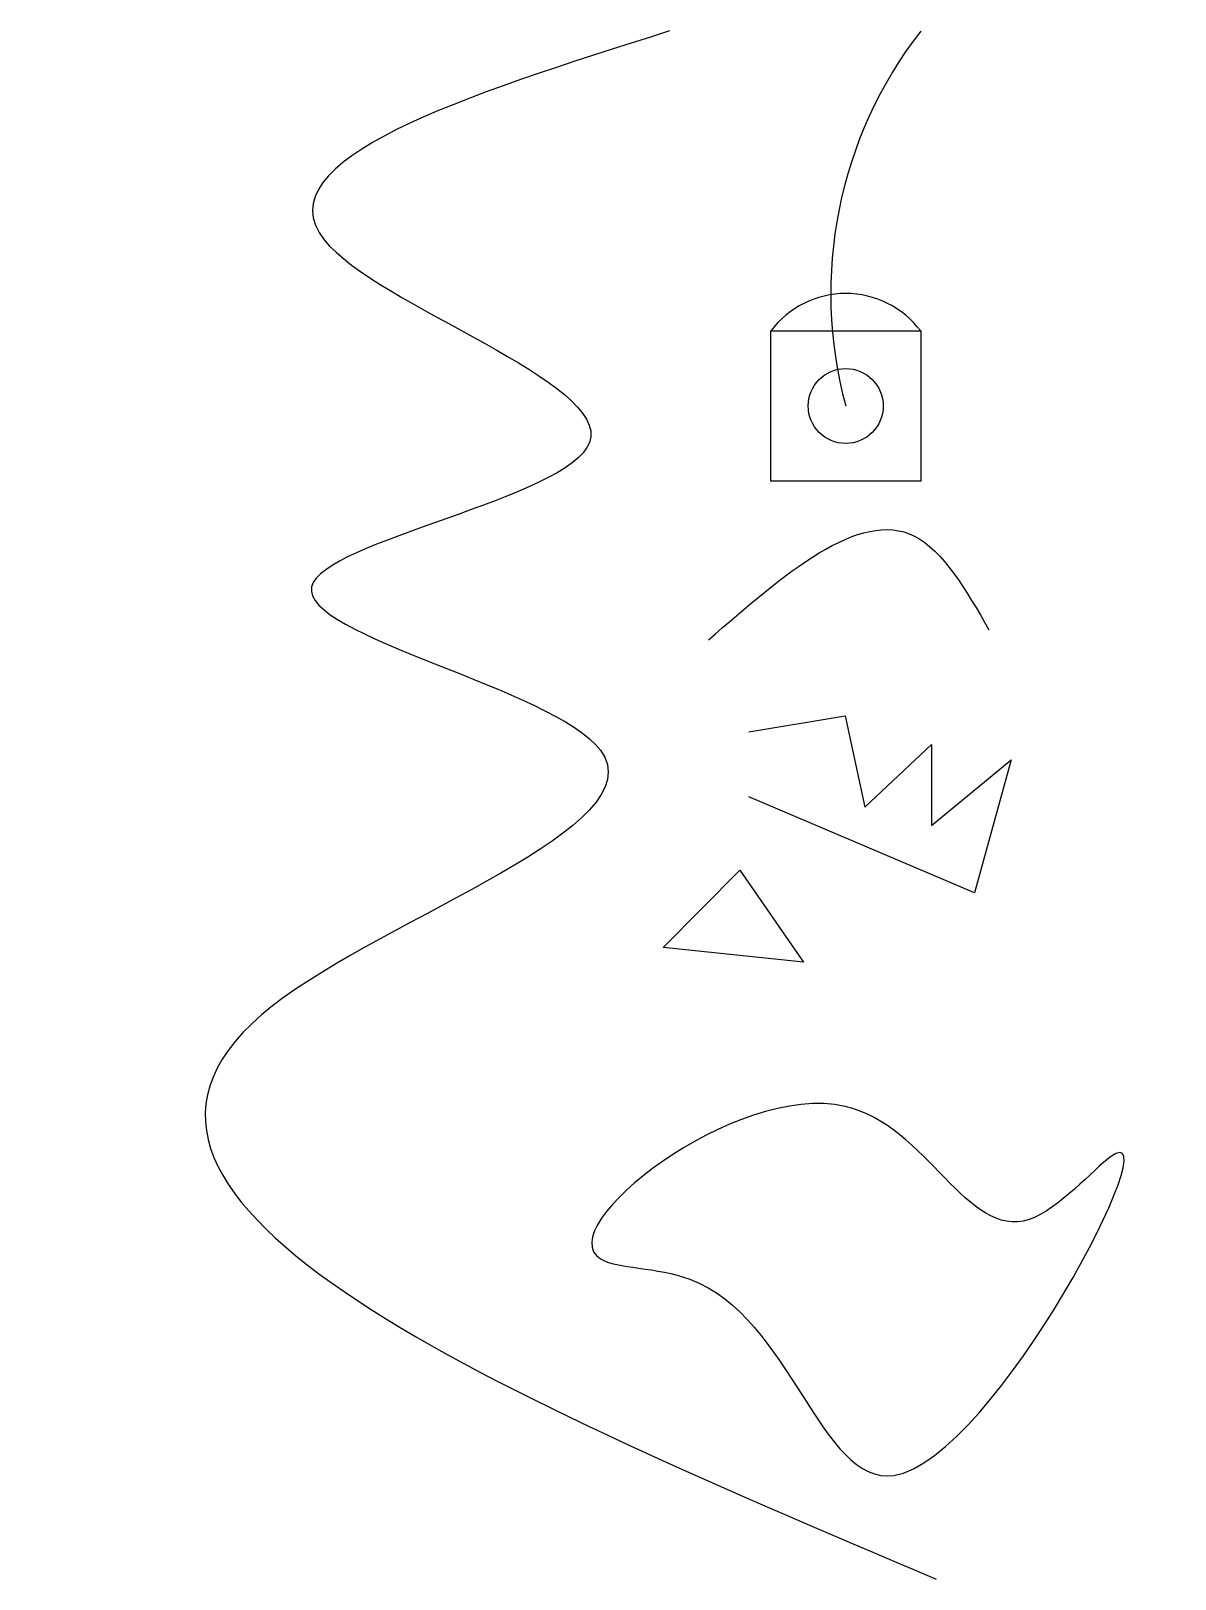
# Model space of a CAD drawing. Extents: x -4.9 to 2.7, y -7.3 to 3.
import ezdxf

# ---------------------------------------------------------------- set-up
doc = ezdxf.new("R2010")
doc.units = 0
doc.header["$MEASUREMENT"] = 0
doc.layers.get('0').update_dxf_attribs({"linetype": 'CONTINUOUS'})

msp = doc.modelspace()

# ---------------------------------------------------------------- linework, layer by layer
for p, q in [((-0.147, -1.673), (0.496, -1.566)), ((0.496, -1.566), (0.627, -2.175)), ((0.627, -2.175), (1.071, -1.756)), ((1.071, -1.756), (1.071, -2.296)), ((1.071, -2.296), (1.602, -1.858)), ((1.602, -1.858), (1.358, -2.745)), ((1.358, -2.745), (-0.147, -2.106)), ((-0.717, -3.11), (-0.206, -2.594)), ((-0.206, -2.594), (0.218, -3.207)), ((0.218, -3.207), (-0.717, -3.11))]:
    msp.add_line(p, q)
msp.add_lwpolyline([(0, 0), (0, 1), (1, 1), (1, 0)], close=True)
msp.add_circle((0.5, 0.5), 0.25)
for centre, radius, start, end in [((3.25, 1.25), 2.85, 142.125, 195.2551), ((0.5, 0.625), 0.625, 36.8699, 143.1301)]:
    msp.add_arc(centre, radius, start, end)
for points, knots in [([(-0.675, 3), (-2.036, 2.57), (-4.524, 1.784), (0.408, 0.18), (-4.735, -0.695), (0.686, -1.831), (-6.364, -4.155), (-1.914, -6.041), (1.104, -7.32)], [0, 0, 0, 0, 2.690474, 4.915541, 7.003238, 9.215221, 11.989099, 17.836309, 17.836309, 17.836309, 17.836309]), ([(-0.415, -1.059), (0.088, -0.621), (0.853, 0.045), (1.302, -0.727), (1.455, -0.991)], [0, 0, 0, 0, 1.538051, 2.335347, 2.335347, 2.335347, 2.335347]), ([(-1.135, -5.185), (-1.477, -4.976), (0.693, -3.272), (1.434, -5.425), (3.019, -3.573), (0.6, -8.242), (0.072, -5.204), (-1.027, -5.251), (-1.135, -5.185)], [0, 0, 0, 0, 1.922511, 3.360266, 4.04686, 6.615798, 8.503236, 9.115094, 9.115094, 9.115094, 9.115094])]:
    msp.add_open_spline(points, degree=3, knots=knots)

doc.saveas('drawing.dxf')
